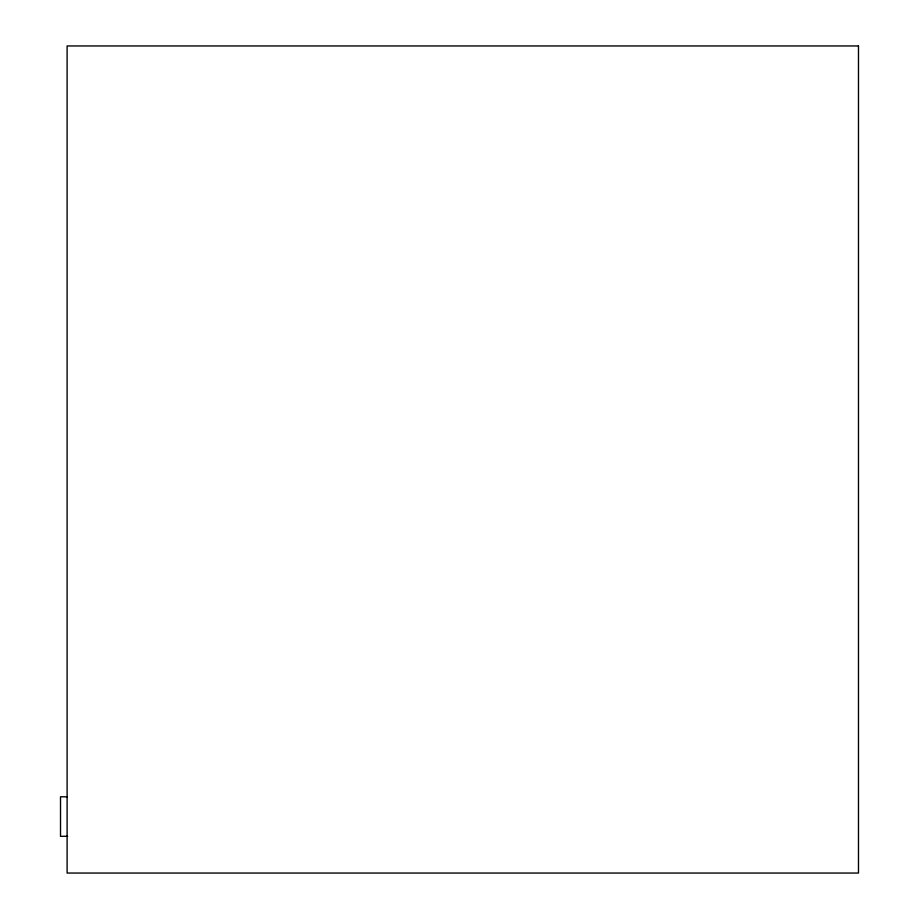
<?xml version="1.0" encoding="UTF-8"?>
<svg xmlns="http://www.w3.org/2000/svg" width="919" height="919" viewBox="0 0 919 919"><rect width="100%" height="100%" fill="white"/><g stroke="black" fill="none" stroke-linecap="round" stroke-linejoin="round"><path stroke-width="1.38" d="M67.11 796.796L60.516 796.796L60.516 836.313L67.604 836.313M858.484 45.95L67.11 45.95L67.11 873.05L858.484 873.05L858.484 45.95"/></g></svg>
